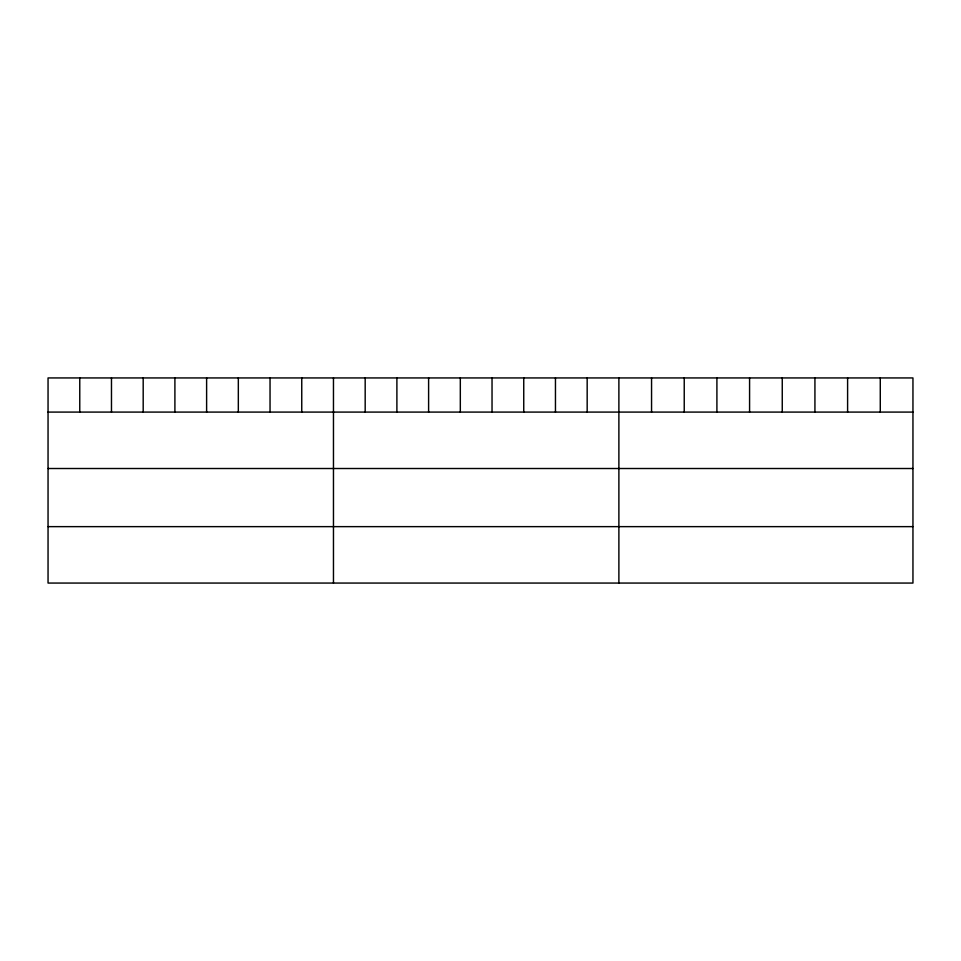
<?xml version="1.0" encoding="UTF-8"?>
<svg xmlns="http://www.w3.org/2000/svg" width="961" height="961" viewBox="0 0 961 961"><rect width="100%" height="100%" fill="white"/><g stroke="black" fill="none" stroke-linecap="round" stroke-linejoin="round"><path stroke-width="1.44" d="M912.95 412.089L912.95 583.063L48.05 583.063L48.05 377.937L912.95 377.937L912.95 412.089L48.05 412.089M48.05 468.512L912.95 468.512M48.05 526.64L912.95 526.64M880.276 377.937L880.276 412.089M847.602 377.937L847.602 412.089M814.928 377.937L814.928 412.089M782.254 377.937L782.254 412.089M749.58 377.937L749.58 412.089M716.906 377.937L716.906 412.089M684.232 377.937L684.232 412.089M651.558 377.937L651.558 412.089M618.884 377.937L618.884 583.063M587.171 377.937L587.171 412.089M555.458 377.937L555.458 412.089M523.745 377.937L523.745 412.089M492.032 377.937L492.032 412.089M460.319 377.937L460.319 412.089M428.606 377.937L428.606 412.089M396.893 377.937L396.893 412.089M365.18 377.937L365.18 412.089M333.467 377.937L333.467 583.063M301.754 377.937L301.754 412.089M270.041 377.937L270.041 412.089M238.328 377.937L238.328 412.089M206.615 377.937L206.615 412.089M174.902 377.937L174.902 412.089M143.189 377.937L143.189 412.089M111.476 377.937L111.476 412.089M79.763 377.937L79.763 412.089"/></g></svg>
